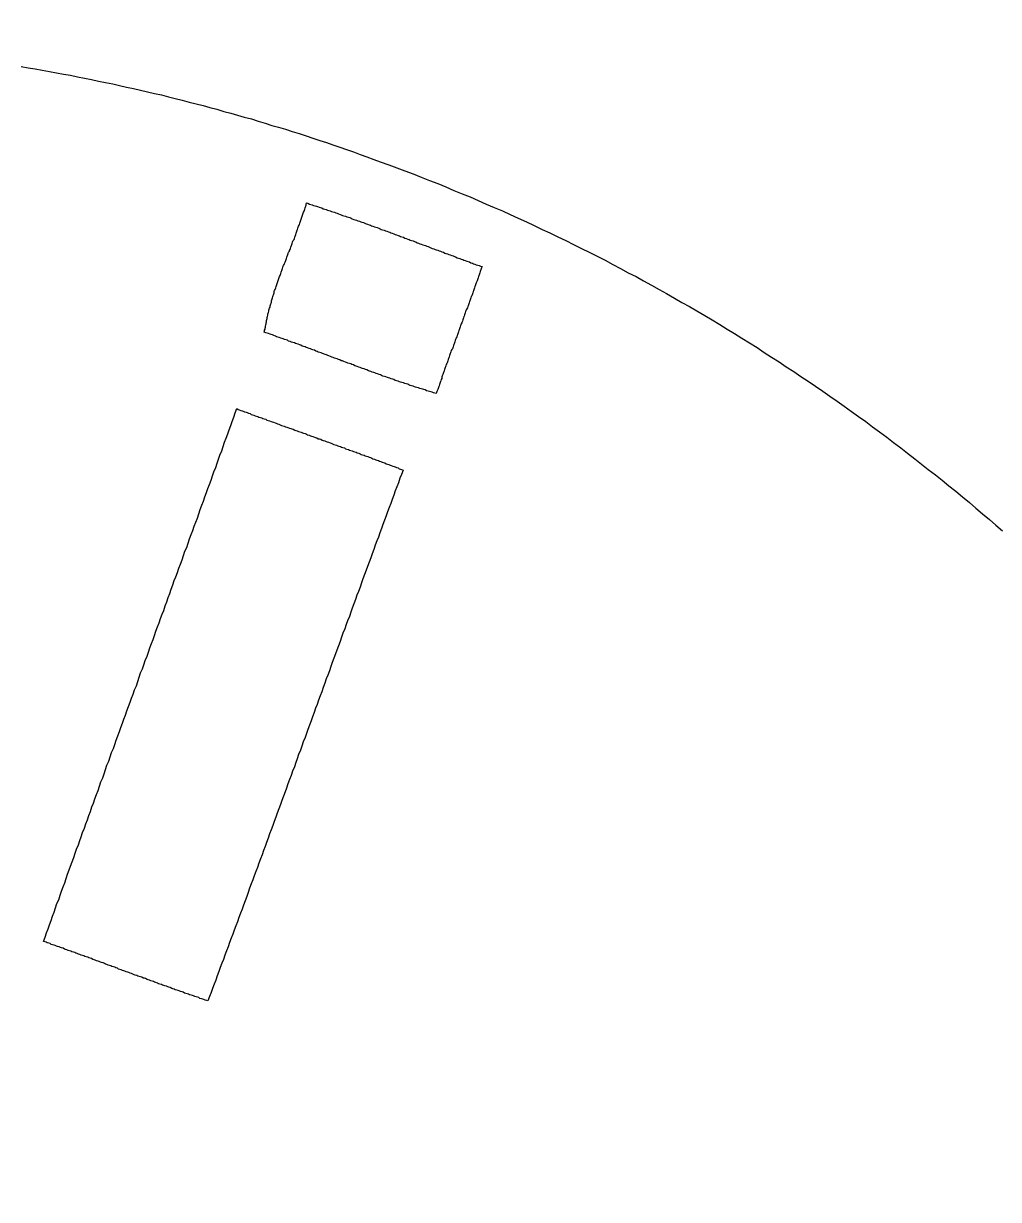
# Model space of a CAD drawing. Extents: x 0 to 712, y 0 to 505.
# Drawn here: x 196.82 to 208.7, y 450.17 to 464.49 of the extents above; entities that cross this region are included whole.
import ezdxf

# ---------------------------------------------------------------- set-up
doc = ezdxf.new("R2010")
doc.units = 0
doc.layers.add('GRAVIRANJE', color=3, linetype='CONTINUOUS')
doc.layers.add('IZREZ', color=7, linetype='CONTINUOUS')

msp = doc.modelspace()

# ---------------------------------------------------------------- linework, layer by layer
at = {"layer": 'GRAVIRANJE'}
msp.add_lwpolyline([(196.795, 463.965), (196.882, 463.951), (196.965, 463.938), (197.052, 463.921), (197.139, 463.908), (197.226, 463.89), (197.309, 463.873), (197.396, 463.86), (197.483, 463.843), (197.566, 463.825), (197.653, 463.808), (197.736, 463.79), (197.823, 463.773), (197.91, 463.755), (197.993, 463.734), (198.08, 463.716), (198.163, 463.699), (198.25, 463.677), (198.333, 463.66), (198.42, 463.638), (198.503, 463.62), (198.59, 463.599), (198.672, 463.577), (198.755, 463.555), (198.842, 463.533), (198.925, 463.511), (199.012, 463.49), (199.095, 463.468), (199.178, 463.446), (199.265, 463.42), (199.348, 463.398), (199.43, 463.376), (199.513, 463.35), (199.6, 463.329), (199.683, 463.302), (199.766, 463.276), (199.849, 463.25), (199.931, 463.228), (200.014, 463.202), (200.097, 463.176), (200.18, 463.15), (200.267, 463.124), (200.349, 463.093), (200.432, 463.067), (200.515, 463.041), (200.593, 463.011), (200.676, 462.984), (200.759, 462.954), (200.842, 462.928), (200.924, 462.897), (201.007, 462.867), (201.09, 462.836), (201.168, 462.806), (201.273, 462.771), (201.373, 462.732), (201.469, 462.697), (201.569, 462.658), (201.669, 462.619), (201.77, 462.579), (201.87, 462.54), (201.97, 462.501), (202.066, 462.457), (202.166, 462.418), (202.266, 462.379), (202.362, 462.335), (202.462, 462.292), (202.558, 462.248), (202.658, 462.209), (202.754, 462.165), (202.85, 462.118), (202.95, 462.074), (203.046, 462.03), (203.142, 461.983), (203.237, 461.939), (203.333, 461.891), (203.429, 461.848), (203.525, 461.8), (203.621, 461.752), (203.717, 461.704), (203.812, 461.656), (203.908, 461.608), (204.004, 461.556), (204.096, 461.508), (204.191, 461.455), (204.287, 461.408), (204.379, 461.355), (204.475, 461.303), (204.566, 461.251), (204.658, 461.203), (204.753, 461.146), (204.845, 461.094), (204.936, 461.042), (205.028, 460.989), (205.124, 460.933), (205.215, 460.88), (205.307, 460.824), (205.398, 460.767), (205.485, 460.715), (205.577, 460.658), (205.668, 460.602), (205.76, 460.545), (205.847, 460.484), (205.938, 460.427), (206.03, 460.371), (206.117, 460.31), (206.208, 460.253), (206.295, 460.192), (206.383, 460.136), (206.474, 460.075), (206.561, 460.014), (206.648, 459.953), (206.735, 459.892), (206.822, 459.831), (206.91, 459.765), (206.997, 459.704), (207.084, 459.643), (207.167, 459.578), (207.254, 459.517), (207.341, 459.452), (207.424, 459.386), (207.511, 459.321), (207.593, 459.256), (207.681, 459.19), (207.763, 459.125), (207.846, 459.06), (207.933, 458.994), (208.016, 458.929), (208.099, 458.859), (208.182, 458.794), (208.264, 458.724), (208.347, 458.655), (208.425, 458.589), (208.508, 458.52), (208.591, 458.45), (208.669, 458.38), (208.752, 458.31)], dxfattribs=at)
for points in [[(202.405, 461.516), (202.401, 461.503), (202.397, 461.49), (202.392, 461.482), (202.388, 461.469), (202.384, 461.455), (202.379, 461.442), (202.375, 461.429), (202.371, 461.416), (202.366, 461.408), (202.362, 461.394), (202.358, 461.381), (202.353, 461.368), (202.349, 461.355), (202.345, 461.347), (202.34, 461.333), (202.336, 461.32), (202.331, 461.307), (202.327, 461.294), (202.323, 461.286), (202.318, 461.273), (202.314, 461.259), (202.31, 461.246), (202.305, 461.233), (202.301, 461.225), (202.297, 461.212), (202.292, 461.198), (202.288, 461.185), (202.284, 461.172), (202.279, 461.164), (202.275, 461.151), (202.27, 461.137), (202.266, 461.124), (202.262, 461.111), (202.257, 461.103), (202.253, 461.09), (202.249, 461.076), (202.244, 461.063), (202.24, 461.05), (202.236, 461.042), (202.231, 461.029), (202.223, 461.016), (202.218, 461.002), (202.214, 460.989), (202.209, 460.981), (202.205, 460.968), (202.201, 460.955), (202.196, 460.941), (202.192, 460.928), (202.188, 460.92), (202.183, 460.907), (202.179, 460.894), (202.175, 460.88), (202.17, 460.867), (202.166, 460.859), (202.162, 460.846), (202.157, 460.833), (202.153, 460.819), (202.148, 460.811), (202.144, 460.798), (202.14, 460.785), (202.135, 460.772), (202.131, 460.759), (202.127, 460.75), (202.122, 460.737), (202.118, 460.724), (202.114, 460.711), (202.109, 460.698), (202.105, 460.689), (202.101, 460.676), (202.096, 460.663), (202.092, 460.65), (202.088, 460.641), (202.083, 460.628), (202.079, 460.615), (202.074, 460.602), (202.07, 460.589), (202.066, 460.58), (202.061, 460.567), (202.057, 460.554), (202.053, 460.541), (202.048, 460.528), (202.04, 460.519), (202.035, 460.506), (202.031, 460.493), (202.027, 460.48), (202.022, 460.471), (202.018, 460.458), (202.013, 460.445), (202.009, 460.432), (202.005, 460.419), (202, 460.41), (201.996, 460.397), (201.992, 460.384), (201.987, 460.371), (201.983, 460.358), (201.979, 460.349), (201.974, 460.336), (201.97, 460.323), (201.966, 460.31), (201.961, 460.301), (201.957, 460.288), (201.952, 460.275), (201.948, 460.262), (201.944, 460.249), (201.939, 460.24), (201.935, 460.227), (201.931, 460.214), (201.926, 460.201), (201.922, 460.188), (201.918, 460.179), (201.918, 460.166), (201.913, 460.153), (201.909, 460.14), (201.905, 460.131), (201.9, 460.118), (201.896, 460.105), (201.891, 460.092), (201.887, 460.079), (201.883, 460.07), (201.878, 460.057), (201.874, 460.044), (201.87, 460.031), (201.865, 460.018), (201.861, 460.009), (201.857, 459.996), (201.852, 459.983), (201.835, 459.987), (201.817, 459.992), (201.804, 460.001), (201.787, 460.005), (201.77, 460.009), (201.752, 460.014), (201.735, 460.018), (201.717, 460.027), (201.7, 460.031), (201.687, 460.035), (201.669, 460.04), (201.652, 460.044), (201.634, 460.053), (201.617, 460.057), (201.6, 460.062), (201.587, 460.066), (201.569, 460.075), (201.552, 460.079), (201.534, 460.083), (201.517, 460.088), (201.504, 460.096), (201.486, 460.101), (201.469, 460.105), (201.452, 460.114), (201.434, 460.118), (201.417, 460.123), (201.404, 460.127), (201.386, 460.136), (201.369, 460.14), (201.351, 460.144), (201.334, 460.153), (201.321, 460.157), (201.303, 460.162), (201.286, 460.17), (201.269, 460.175), (201.256, 460.179), (201.238, 460.188), (201.221, 460.192), (201.203, 460.197), (201.186, 460.205), (201.173, 460.21), (201.155, 460.214), (201.138, 460.223), (201.12, 460.227), (201.103, 460.236), (201.09, 460.24), (201.073, 460.244), (201.055, 460.253), (201.038, 460.258), (201.025, 460.262), (201.007, 460.271), (200.99, 460.275), (200.972, 460.284), (200.955, 460.288), (200.942, 460.292), (200.924, 460.301), (200.907, 460.305), (200.89, 460.314), (200.877, 460.319), (200.859, 460.323), (200.842, 460.332), (200.824, 460.336), (200.811, 460.345), (200.794, 460.349), (200.776, 460.353), (200.759, 460.362), (200.746, 460.366), (200.728, 460.375), (200.711, 460.38), (200.694, 460.384), (200.676, 460.393), (200.663, 460.397), (200.646, 460.406), (200.628, 460.41), (200.611, 460.414), (200.598, 460.423), (200.58, 460.427), (200.563, 460.436), (200.545, 460.441), (200.532, 460.449), (200.515, 460.454), (200.498, 460.458), (200.48, 460.467), (200.467, 460.471), (200.45, 460.48), (200.432, 460.484), (200.415, 460.488), (200.402, 460.497), (200.384, 460.501), (200.367, 460.51), (200.349, 460.515), (200.336, 460.519), (200.319, 460.528), (200.302, 460.532), (200.284, 460.541), (200.267, 460.545), (200.254, 460.554), (200.236, 460.558), (200.219, 460.562), (200.201, 460.571), (200.188, 460.576), (200.171, 460.584), (200.153, 460.589), (200.136, 460.593), (200.123, 460.602), (200.106, 460.606), (200.088, 460.61), (200.071, 460.619), (200.053, 460.623), (200.04, 460.632), (200.023, 460.637), (200.005, 460.641), (199.988, 460.65), (199.975, 460.654), (199.957, 460.658), (199.94, 460.667), (199.923, 460.671), (199.905, 460.676), (199.892, 460.684), (199.875, 460.689), (199.857, 460.698), (199.84, 460.702), (199.827, 460.706), (199.809, 460.715), (199.792, 460.719), (199.774, 460.724), (199.757, 460.732), (199.761, 460.745), (199.761, 460.754), (199.766, 460.767), (199.766, 460.78), (199.77, 460.793), (199.77, 460.806), (199.774, 460.819), (199.779, 460.833), (199.779, 460.846), (199.783, 460.859), (199.783, 460.872), (199.788, 460.885), (199.792, 460.898), (199.792, 460.911), (199.796, 460.924), (199.801, 460.937), (199.801, 460.95), (199.805, 460.963), (199.809, 460.972), (199.814, 460.985), (199.814, 460.998), (199.818, 461.011), (199.822, 461.024), (199.827, 461.037), (199.827, 461.05), (199.831, 461.063), (199.835, 461.076), (199.84, 461.085), (199.844, 461.098), (199.844, 461.111), (199.849, 461.124), (199.853, 461.137), (199.857, 461.151), (199.862, 461.164), (199.866, 461.177), (199.87, 461.185), (199.875, 461.198), (199.879, 461.212), (199.879, 461.225), (199.883, 461.238), (199.888, 461.251), (199.892, 461.259), (199.896, 461.273), (199.901, 461.286), (199.905, 461.299), (199.91, 461.312), (199.914, 461.325), (199.918, 461.338), (199.923, 461.347), (199.927, 461.36), (199.931, 461.373), (199.936, 461.386), (199.94, 461.399), (199.944, 461.408), (199.949, 461.421), (199.953, 461.434), (199.957, 461.447), (199.962, 461.46), (199.966, 461.473), (199.97, 461.482), (199.975, 461.495), (199.979, 461.508), (199.984, 461.521), (199.988, 461.534), (199.992, 461.543), (200.001, 461.556), (200.005, 461.569), (200.01, 461.582), (200.014, 461.595), (200.018, 461.604), (200.023, 461.617), (200.027, 461.63), (200.031, 461.643), (200.036, 461.656), (200.04, 461.665), (200.045, 461.678), (200.049, 461.691), (200.053, 461.704), (200.062, 461.717), (200.066, 461.726), (200.071, 461.739), (200.075, 461.752), (200.079, 461.765), (200.084, 461.778), (200.088, 461.787), (200.092, 461.8), (200.097, 461.813), (200.101, 461.826), (200.106, 461.839), (200.11, 461.848), (200.119, 461.861), (200.123, 461.874), (200.127, 461.887), (200.132, 461.9), (200.136, 461.908), (200.14, 461.922), (200.145, 461.935), (200.149, 461.948), (200.153, 461.961), (200.158, 461.974), (200.162, 461.983), (200.167, 461.996), (200.171, 462.009), (200.175, 462.022), (200.18, 462.035), (200.184, 462.044), (200.188, 462.057), (200.193, 462.07), (200.197, 462.083), (200.201, 462.096), (200.206, 462.109), (200.21, 462.118), (200.214, 462.131), (200.219, 462.144), (200.223, 462.157), (200.227, 462.17), (200.232, 462.179), (200.236, 462.192), (200.241, 462.205), (200.245, 462.218), (200.249, 462.231), (200.254, 462.244), (200.258, 462.257), (200.262, 462.266), (200.267, 462.279), (200.267, 462.292), (200.271, 462.305), (200.288, 462.301), (200.306, 462.292), (200.323, 462.287), (200.341, 462.283), (200.358, 462.274), (200.376, 462.27), (200.393, 462.266), (200.406, 462.261), (200.424, 462.253), (200.441, 462.248), (200.458, 462.244), (200.476, 462.235), (200.493, 462.231), (200.511, 462.226), (200.528, 462.218), (200.545, 462.213), (200.559, 462.209), (200.576, 462.2), (200.593, 462.196), (200.611, 462.192), (200.628, 462.183), (200.646, 462.179), (200.663, 462.174), (200.681, 462.165), (200.694, 462.161), (200.711, 462.152), (200.728, 462.148), (200.746, 462.144), (200.763, 462.135), (200.781, 462.131), (200.798, 462.126), (200.816, 462.118), (200.829, 462.113), (200.846, 462.105), (200.863, 462.1), (200.881, 462.096), (200.898, 462.087), (200.916, 462.083), (200.933, 462.074), (200.946, 462.07), (200.964, 462.065), (200.981, 462.057), (200.999, 462.052), (201.016, 462.048), (201.033, 462.039), (201.051, 462.035), (201.064, 462.026), (201.081, 462.022), (201.099, 462.013), (201.116, 462.009), (201.134, 462.004), (201.151, 461.996), (201.168, 461.991), (201.181, 461.983), (201.199, 461.978), (201.216, 461.974), (201.234, 461.965), (201.251, 461.961), (201.269, 461.952), (201.286, 461.948), (201.299, 461.939), (201.316, 461.935), (201.334, 461.93), (201.351, 461.922), (201.369, 461.917), (201.386, 461.908), (201.404, 461.904), (201.417, 461.895), (201.434, 461.891), (201.452, 461.887), (201.469, 461.878), (201.486, 461.874), (201.504, 461.865), (201.521, 461.861), (201.534, 461.852), (201.552, 461.848), (201.569, 461.843), (201.587, 461.834), (201.604, 461.83), (201.621, 461.821), (201.634, 461.817), (201.652, 461.808), (201.669, 461.804), (201.687, 461.795), (201.704, 461.791), (201.722, 461.787), (201.739, 461.778), (201.752, 461.773), (201.77, 461.765), (201.787, 461.76), (201.804, 461.752), (201.822, 461.747), (201.839, 461.739), (201.852, 461.734), (201.87, 461.73), (201.887, 461.721), (201.905, 461.717), (201.922, 461.708), (201.939, 461.704), (201.957, 461.695), (201.97, 461.691), (201.987, 461.686), (202.005, 461.678), (202.022, 461.673), (202.04, 461.665), (202.057, 461.66), (202.074, 461.651), (202.088, 461.647), (202.105, 461.638), (202.122, 461.634), (202.14, 461.63), (202.157, 461.621), (202.175, 461.617), (202.188, 461.608), (202.205, 461.604), (202.223, 461.595), (202.24, 461.59), (202.257, 461.586), (202.275, 461.577), (202.292, 461.573), (202.305, 461.564), (202.323, 461.56), (202.34, 461.551), (202.358, 461.547), (202.375, 461.543), (202.392, 461.534), (202.41, 461.53)], [(201.43, 458.999), (201.408, 458.951), (201.391, 458.898), (201.373, 458.846), (201.351, 458.798), (201.334, 458.746), (201.316, 458.694), (201.299, 458.646), (201.277, 458.594), (201.26, 458.541), (201.242, 458.493), (201.221, 458.441), (201.203, 458.389), (201.186, 458.341), (201.164, 458.289), (201.147, 458.236), (201.129, 458.188), (201.107, 458.136), (201.09, 458.084), (201.073, 458.032), (201.055, 457.984), (201.033, 457.931), (201.016, 457.879), (200.999, 457.831), (200.977, 457.779), (200.959, 457.727), (200.942, 457.679), (200.924, 457.627), (200.903, 457.574), (200.885, 457.526), (200.868, 457.474), (200.846, 457.422), (200.829, 457.37), (200.811, 457.322), (200.794, 457.269), (200.772, 457.217), (200.755, 457.169), (200.737, 457.117), (200.715, 457.065), (200.698, 457.017), (200.681, 456.964), (200.663, 456.912), (200.641, 456.86), (200.624, 456.812), (200.606, 456.76), (200.585, 456.707), (200.567, 456.66), (200.55, 456.607), (200.532, 456.555), (200.511, 456.507), (200.493, 456.455), (200.476, 456.403), (200.458, 456.35), (200.437, 456.302), (200.419, 456.25), (200.402, 456.198), (200.38, 456.15), (200.363, 456.098), (200.345, 456.045), (200.328, 455.997), (200.306, 455.945), (200.288, 455.893), (200.271, 455.841), (200.254, 455.793), (200.232, 455.74), (200.214, 455.688), (200.197, 455.64), (200.175, 455.588), (200.158, 455.536), (200.14, 455.488), (200.123, 455.435), (200.101, 455.383), (200.084, 455.331), (200.066, 455.283), (200.045, 455.231), (200.027, 455.178), (200.01, 455.131), (199.992, 455.078), (199.97, 455.026), (199.953, 454.978), (199.936, 454.926), (199.914, 454.874), (199.896, 454.826), (199.879, 454.773), (199.862, 454.721), (199.84, 454.669), (199.822, 454.621), (199.805, 454.569), (199.783, 454.516), (199.766, 454.468), (199.748, 454.416), (199.731, 454.364), (199.709, 454.316), (199.692, 454.264), (199.674, 454.211), (199.653, 454.164), (199.635, 454.111), (199.618, 454.059), (199.596, 454.011), (199.578, 453.959), (199.561, 453.907), (199.544, 453.859), (199.522, 453.806), (199.504, 453.754), (199.487, 453.702), (199.465, 453.654), (199.448, 453.602), (199.43, 453.549), (199.409, 453.501), (199.391, 453.449), (199.374, 453.397), (199.352, 453.349), (199.335, 453.297), (199.317, 453.244), (199.295, 453.196), (199.278, 453.144), (199.26, 453.092), (199.239, 453.044), (199.221, 452.992), (199.204, 452.944), (199.182, 452.892), (199.165, 452.839), (199.147, 452.791), (199.125, 452.739), (199.108, 452.687), (199.091, 452.639), (199.069, 452.587), (199.056, 452.591), (199.038, 452.595), (199.021, 452.604), (199.008, 452.608), (198.99, 452.613), (198.973, 452.617), (198.96, 452.626), (198.942, 452.63), (198.925, 452.635), (198.912, 452.639), (198.895, 452.648), (198.881, 452.652), (198.864, 452.656), (198.847, 452.661), (198.834, 452.669), (198.816, 452.674), (198.799, 452.678), (198.786, 452.682), (198.768, 452.691), (198.755, 452.696), (198.738, 452.7), (198.72, 452.709), (198.707, 452.713), (198.69, 452.717), (198.672, 452.722), (198.659, 452.73), (198.642, 452.735), (198.629, 452.739), (198.611, 452.748), (198.594, 452.752), (198.581, 452.757), (198.564, 452.765), (198.546, 452.77), (198.533, 452.774), (198.516, 452.778), (198.503, 452.787), (198.485, 452.791), (198.468, 452.796), (198.455, 452.804), (198.437, 452.809), (198.42, 452.813), (198.407, 452.822), (198.389, 452.826), (198.376, 452.831), (198.359, 452.839), (198.341, 452.844), (198.328, 452.848), (198.311, 452.857), (198.298, 452.861), (198.28, 452.865), (198.263, 452.874), (198.25, 452.878), (198.232, 452.883), (198.215, 452.887), (198.202, 452.896), (198.185, 452.9), (198.171, 452.905), (198.154, 452.913), (198.137, 452.918), (198.124, 452.922), (198.106, 452.931), (198.093, 452.935), (198.076, 452.939), (198.058, 452.948), (198.045, 452.953), (198.028, 452.957), (198.015, 452.966), (197.997, 452.97), (197.98, 452.974), (197.967, 452.983), (197.949, 452.987), (197.936, 452.996), (197.919, 453), (197.901, 453.005), (197.888, 453.014), (197.871, 453.018), (197.853, 453.022), (197.84, 453.031), (197.823, 453.035), (197.81, 453.04), (197.792, 453.048), (197.775, 453.053), (197.762, 453.057), (197.745, 453.066), (197.732, 453.07), (197.714, 453.075), (197.697, 453.083), (197.684, 453.088), (197.666, 453.092), (197.653, 453.101), (197.636, 453.105), (197.618, 453.109), (197.605, 453.118), (197.588, 453.122), (197.57, 453.127), (197.557, 453.136), (197.54, 453.14), (197.527, 453.144), (197.509, 453.153), (197.492, 453.157), (197.479, 453.162), (197.461, 453.166), (197.448, 453.175), (197.431, 453.179), (197.414, 453.183), (197.4, 453.192), (197.383, 453.196), (197.366, 453.201), (197.353, 453.21), (197.335, 453.214), (197.322, 453.218), (197.305, 453.227), (197.287, 453.231), (197.274, 453.236), (197.257, 453.244), (197.239, 453.249), (197.226, 453.253), (197.209, 453.262), (197.196, 453.266), (197.178, 453.271), (197.161, 453.275), (197.148, 453.284), (197.13, 453.288), (197.113, 453.292), (197.1, 453.301), (197.082, 453.305), (197.065, 453.31), (197.087, 453.362), (197.104, 453.414), (197.122, 453.462), (197.139, 453.514), (197.161, 453.567), (197.178, 453.619), (197.196, 453.667), (197.213, 453.719), (197.231, 453.771), (197.252, 453.819), (197.27, 453.872), (197.287, 453.924), (197.305, 453.976), (197.326, 454.024), (197.344, 454.076), (197.361, 454.129), (197.379, 454.181), (197.396, 454.229), (197.418, 454.281), (197.435, 454.333), (197.453, 454.386), (197.47, 454.434), (197.492, 454.486), (197.509, 454.538), (197.527, 454.586), (197.544, 454.638), (197.566, 454.691), (197.583, 454.743), (197.601, 454.791), (197.618, 454.843), (197.64, 454.895), (197.657, 454.948), (197.675, 454.996), (197.692, 455.048), (197.714, 455.1), (197.732, 455.148), (197.749, 455.2), (197.766, 455.253), (197.788, 455.305), (197.806, 455.353), (197.823, 455.405), (197.84, 455.457), (197.862, 455.505), (197.88, 455.557), (197.897, 455.61), (197.919, 455.662), (197.936, 455.71), (197.954, 455.762), (197.971, 455.814), (197.993, 455.867), (198.01, 455.915), (198.028, 455.967), (198.045, 456.019), (198.067, 456.067), (198.084, 456.119), (198.102, 456.172), (198.124, 456.224), (198.141, 456.272), (198.158, 456.324), (198.176, 456.376), (198.198, 456.424), (198.215, 456.477), (198.232, 456.529), (198.25, 456.581), (198.272, 456.629), (198.289, 456.681), (198.306, 456.734), (198.328, 456.786), (198.346, 456.834), (198.363, 456.886), (198.381, 456.938), (198.402, 456.986), (198.42, 457.038), (198.437, 457.091), (198.455, 457.143), (198.476, 457.191), (198.494, 457.243), (198.511, 457.295), (198.533, 457.343), (198.55, 457.396), (198.568, 457.448), (198.585, 457.5), (198.607, 457.548), (198.624, 457.6), (198.642, 457.653), (198.659, 457.705), (198.681, 457.753), (198.699, 457.805), (198.716, 457.857), (198.738, 457.905), (198.755, 457.958), (198.773, 458.01), (198.79, 458.062), (198.812, 458.11), (198.829, 458.162), (198.847, 458.215), (198.864, 458.267), (198.886, 458.315), (198.903, 458.367), (198.921, 458.419), (198.942, 458.467), (198.96, 458.52), (198.977, 458.572), (198.995, 458.624), (199.017, 458.672), (199.034, 458.724), (199.051, 458.777), (199.069, 458.829), (199.091, 458.877), (199.108, 458.929), (199.125, 458.981), (199.143, 459.029), (199.165, 459.081), (199.182, 459.134), (199.199, 459.186), (199.217, 459.234), (199.239, 459.286), (199.256, 459.338), (199.274, 459.391), (199.291, 459.439), (199.313, 459.491), (199.33, 459.543), (199.348, 459.595), (199.365, 459.643), (199.387, 459.696), (199.404, 459.748), (199.422, 459.8), (199.439, 459.791), (199.452, 459.787), (199.47, 459.778), (199.487, 459.774), (199.5, 459.77), (199.517, 459.761), (199.535, 459.757), (199.548, 459.752), (199.565, 459.744), (199.583, 459.739), (199.596, 459.73), (199.613, 459.726), (199.631, 459.722), (199.644, 459.713), (199.661, 459.709), (199.679, 459.704), (199.692, 459.696), (199.709, 459.691), (199.727, 459.687), (199.74, 459.678), (199.757, 459.674), (199.774, 459.67), (199.788, 459.661), (199.805, 459.656), (199.822, 459.652), (199.84, 459.643), (199.853, 459.639), (199.87, 459.635), (199.888, 459.626), (199.901, 459.622), (199.918, 459.613), (199.936, 459.609), (199.949, 459.604), (199.966, 459.595), (199.984, 459.591), (199.997, 459.587), (200.014, 459.578), (200.031, 459.574), (200.045, 459.569), (200.062, 459.561), (200.079, 459.556), (200.092, 459.552), (200.11, 459.548), (200.127, 459.539), (200.14, 459.534), (200.158, 459.53), (200.175, 459.521), (200.188, 459.517), (200.206, 459.513), (200.223, 459.504), (200.236, 459.5), (200.254, 459.495), (200.271, 459.487), (200.284, 459.482), (200.302, 459.478), (200.319, 459.469), (200.332, 459.465), (200.349, 459.46), (200.367, 459.452), (200.38, 459.447), (200.397, 459.443), (200.415, 459.434), (200.428, 459.43), (200.445, 459.426), (200.463, 459.417), (200.476, 459.412), (200.493, 459.408), (200.511, 459.399), (200.524, 459.395), (200.541, 459.391), (200.559, 459.382), (200.572, 459.378), (200.589, 459.373), (200.606, 459.365), (200.62, 459.36), (200.637, 459.356), (200.654, 459.347), (200.667, 459.343), (200.685, 459.338), (200.698, 459.33), (200.715, 459.325), (200.733, 459.321), (200.746, 459.312), (200.763, 459.308), (200.781, 459.304), (200.794, 459.295), (200.811, 459.291), (200.829, 459.286), (200.842, 459.277), (200.859, 459.273), (200.877, 459.269), (200.89, 459.26), (200.907, 459.256), (200.924, 459.251), (200.938, 459.243), (200.955, 459.238), (200.972, 459.234), (200.985, 459.225), (201.003, 459.221), (201.02, 459.216), (201.033, 459.208), (201.051, 459.203), (201.068, 459.195), (201.081, 459.19), (201.099, 459.186), (201.116, 459.177), (201.129, 459.173), (201.147, 459.169), (201.16, 459.16), (201.177, 459.155), (201.195, 459.147), (201.208, 459.142), (201.225, 459.138), (201.242, 459.129), (201.256, 459.125), (201.273, 459.121), (201.29, 459.112), (201.303, 459.108), (201.321, 459.099), (201.338, 459.095), (201.351, 459.09), (201.369, 459.081), (201.386, 459.077), (201.399, 459.068), (201.417, 459.064), (201.43, 459.06), (201.447, 459.051)]]:
    msp.add_lwpolyline(points, close=True, dxfattribs=at)
at = {"layer": 'IZREZ'}
msp.add_open_spline([(354.524, 83.816), (356.554, 83.899), (358.583, 83.983), (360.613, 84.066), (360.613, 87.417), (360.613, 90.767), (360.613, 94.117), (358.583, 94.201), (356.554, 94.284), (354.524, 94.368), (354.524, 100.326), (354.524, 106.284), (354.524, 112.241), (354.524, 112.385), (354.524, 112.529), (354.524, 112.673), (352.184, 112.673), (349.845, 112.673), (347.505, 112.673), (347.505, 112.23), (347.505, 111.786), (347.505, 111.342), (346.772, 111.342), (346.039, 111.342), (345.305, 111.342), (345.305, 111.809), (345.305, 112.275), (345.305, 112.742), (344.824, 112.742), (344.343, 112.742), (343.862, 112.742), (343.862, 113.667), (343.862, 114.591), (343.862, 115.516), (344.343, 115.516), (344.824, 115.516), (345.305, 115.516), (345.305, 115.983), (345.305, 116.45), (345.305, 116.916), (346.039, 116.916), (346.772, 116.916), (347.505, 116.916), (347.505, 116.45), (347.505, 115.983), (347.505, 115.516), (349.845, 115.516), (352.184, 115.516), (354.524, 115.516), (354.524, 115.683), (354.524, 115.85), (354.524, 116.017), (354.524, 121.947), (354.524, 127.877), (354.524, 133.807), (356.554, 133.891), (358.583, 133.974), (360.613, 134.057), (360.613, 137.411), (360.613, 140.764), (360.613, 144.118), (358.583, 144.201), (356.554, 144.285), (354.524, 144.368), (354.524, 168.091), (354.524, 191.814), (354.524, 215.538), (356.554, 215.621), (358.583, 215.704), (360.613, 215.788), (360.613, 219.133), (360.613, 222.479), (360.613, 225.824), (358.583, 225.908), (356.554, 225.991), (354.524, 226.074), (354.524, 232.013), (354.524, 237.951), (354.524, 243.89), (354.524, 244.056), (354.524, 244.223), (354.524, 244.389), (352.184, 244.389), (349.845, 244.389), (347.505, 244.389), (347.505, 243.923), (347.505, 243.456), (347.505, 242.99), (346.772, 242.99), (346.039, 242.99), (345.305, 242.99), (345.305, 243.456), (345.305, 243.923), (345.305, 244.389), (344.824, 244.389), (344.343, 244.389), (343.862, 244.389), (343.862, 245.345), (343.862, 246.3), (343.862, 247.255), (344.343, 247.255), (344.824, 247.255), (345.305, 247.255), (345.305, 247.722), (345.305, 248.188), (345.305, 248.655), (346.039, 248.655), (346.772, 248.655), (347.505, 248.655), (347.505, 248.188), (347.505, 247.722), (347.505, 247.255), (349.845, 247.255), (352.184, 247.255), (354.524, 247.255), (354.524, 247.422), (354.524, 247.589), (354.524, 247.756), (354.524, 253.685), (354.524, 259.614), (354.524, 265.544), (356.554, 265.627), (358.583, 265.71), (360.613, 265.794), (360.613, 269.143), (360.613, 272.491), (360.613, 275.84), (358.583, 275.924), (356.554, 276.007), (354.524, 276.091), (354.524, 300.63), (354.524, 325.169), (354.524, 349.709), (356.554, 349.792), (358.583, 349.876), (360.613, 349.959), (360.613, 353.32), (360.613, 356.682), (360.613, 360.043), (358.583, 360.126), (356.554, 360.21), (354.524, 360.293), (354.524, 366.214), (354.524, 372.135), (354.524, 378.057), (354.524, 378.223), (354.524, 378.389), (354.524, 378.556), (352.184, 378.556), (349.845, 378.556), (347.505, 378.556), (347.505, 378.089), (347.505, 377.623), (347.505, 377.156), (346.772, 377.156), (346.039, 377.156), (345.305, 377.156), (345.305, 377.623), (345.305, 378.089), (345.305, 378.556), (344.824, 378.556), (344.343, 378.556), (343.862, 378.556), (343.862, 379.51), (343.862, 380.464), (343.862, 381.419), (344.343, 381.419), (344.824, 381.419), (345.305, 381.419), (345.305, 381.885), (345.305, 382.352), (345.305, 382.819), (346.039, 382.819), (346.772, 382.819), (347.505, 382.819), (347.505, 382.352), (347.505, 381.885), (347.505, 381.419), (349.845, 381.419), (352.184, 381.419), (354.524, 381.419), (354.524, 381.585), (354.524, 381.752), (354.524, 381.919), (354.524, 387.854), (354.524, 393.789), (354.524, 399.725), (356.554, 399.808), (358.583, 399.891), (360.613, 399.975), (360.613, 403.32), (360.613, 406.666), (360.613, 410.012), (358.583, 410.095), (356.554, 410.178), (354.524, 410.262), (354.524, 437.628), (354.524, 464.995), (354.524, 492.362), (346.903, 492.362), (339.282, 492.362), (331.661, 492.362), (329.716, 492.362), (327.1, 493.578), (325.849, 495.065), (324.561, 496.596), (323.273, 498.128), (321.986, 499.659), (320.735, 501.145), (318.119, 502.362), (316.173, 502.362), (232.924, 502.362), (149.674, 502.362), (66.425, 502.362), (64.479, 502.362), (61.864, 501.145), (60.613, 499.659), (59.325, 498.128), (58.038, 496.596), (56.75, 495.065), (55.498, 493.578), (52.882, 492.362), (50.937, 492.362), (43.371, 492.362), (35.804, 492.362), (28.238, 492.362), (28.238, 469.028), (28.238, 445.695), (28.238, 422.362), (28.238, 418.328), (28.238, 414.295), (28.238, 410.262), (26.208, 410.178), (24.178, 410.095), (22.148, 410.012), (22.148, 406.666), (22.148, 403.32), (22.148, 399.975), (24.178, 399.891), (26.208, 399.808), (28.238, 399.725), (28.238, 393.789), (28.238, 387.854), (28.238, 381.919), (28.238, 381.752), (28.238, 381.585), (28.238, 381.419), (30.577, 381.419), (32.916, 381.419), (35.256, 381.419), (35.256, 381.885), (35.256, 382.352), (35.256, 382.819), (35.989, 382.819), (36.723, 382.819), (37.456, 382.819), (37.456, 382.352), (37.456, 381.885), (37.456, 381.419), (37.937, 381.419), (38.418, 381.419), (38.899, 381.419), (38.899, 380.464), (38.899, 379.51), (38.899, 378.556), (38.418, 378.556), (37.937, 378.556), (37.456, 378.556), (37.456, 378.089), (37.456, 377.623), (37.456, 377.156), (36.723, 377.156), (35.989, 377.156), (35.256, 377.156), (35.256, 377.623), (35.256, 378.089), (35.256, 378.556), (32.916, 378.556), (30.577, 378.556), (28.238, 378.556), (28.238, 378.389), (28.238, 378.223), (28.238, 378.057), (28.238, 372.135), (28.238, 366.214), (28.238, 360.293), (26.208, 360.21), (24.178, 360.126), (22.148, 360.043), (22.148, 356.682), (22.148, 353.32), (22.148, 349.959), (24.178, 349.876), (26.208, 349.792), (28.238, 349.709), (28.238, 325.169), (28.238, 300.63), (28.238, 276.091), (26.208, 276.007), (24.178, 275.924), (22.148, 275.84), (22.148, 272.491), (22.148, 269.143), (22.148, 265.794), (24.178, 265.71), (26.208, 265.627), (28.238, 265.544), (28.238, 259.614), (28.238, 253.685), (28.238, 247.756), (28.238, 247.589), (28.238, 247.422), (28.238, 247.255), (30.577, 247.255), (32.916, 247.255), (35.256, 247.255), (35.256, 247.722), (35.256, 248.188), (35.256, 248.655), (35.989, 248.655), (36.723, 248.655), (37.456, 248.655), (37.456, 248.188), (37.456, 247.722), (37.456, 247.255), (37.937, 247.255), (38.418, 247.255), (38.899, 247.255), (38.899, 246.3), (38.899, 245.345), (38.899, 244.389), (38.418, 244.389), (37.937, 244.389), (37.456, 244.389), (37.456, 243.923), (37.456, 243.456), (37.456, 242.99), (36.723, 242.99), (35.989, 242.99), (35.256, 242.99), (35.256, 243.456), (35.256, 243.923), (35.256, 244.389), (32.916, 244.389), (30.577, 244.389), (28.238, 244.389), (28.238, 244.223), (28.238, 244.056), (28.238, 243.89), (28.238, 237.951), (28.238, 232.013), (28.238, 226.074), (26.208, 225.991), (24.178, 225.908), (22.148, 225.824), (22.148, 222.479), (22.148, 219.133), (22.148, 215.787), (24.178, 215.704), (26.208, 215.621), (28.238, 215.537), (28.238, 191.814), (28.238, 168.091), (28.238, 144.368), (26.208, 144.285), (24.178, 144.201), (22.148, 144.118), (22.148, 140.765), (22.148, 137.411), (22.148, 134.058), (24.178, 133.974), (26.208, 133.891), (28.238, 133.807), (28.238, 127.877), (28.238, 121.947), (28.238, 116.017), (28.238, 115.85), (28.238, 115.683), (28.238, 115.517), (30.577, 115.517), (32.916, 115.517), (35.256, 115.517), (35.256, 115.983), (35.256, 116.45), (35.256, 116.917), (35.989, 116.917), (36.723, 116.917), (37.456, 116.917), (37.456, 116.45), (37.456, 115.983), (37.456, 115.517), (37.937, 115.517), (38.418, 115.517), (38.899, 115.517), (38.899, 114.592), (38.899, 113.667), (38.899, 112.742), (38.418, 112.742), (37.937, 112.742), (37.456, 112.742), (37.456, 112.275), (37.456, 111.809), (37.456, 111.342), (36.723, 111.342), (35.989, 111.342), (35.256, 111.342), (35.256, 111.786), (35.256, 112.23), (35.256, 112.674), (32.916, 112.674), (30.577, 112.674), (28.238, 112.674), (28.238, 112.53), (28.238, 112.386), (28.238, 112.242), (28.238, 106.284), (28.238, 100.326), (28.238, 94.368), (26.208, 94.284), (24.178, 94.201), (22.148, 94.117), (22.148, 90.767), (22.148, 87.417), (22.148, 84.066), (24.178, 83.983), (26.208, 83.899), (28.238, 83.816), (28.238, 70.649), (28.238, 57.481), (28.238, 44.314), (28.238, 42.666), (28.238, 41.018), (28.238, 39.37)], degree=3, knots=[0, 0, 0, 0, 1, 1, 1, 2, 2, 2, 3, 3, 3, 4, 4, 4, 5, 5, 5, 6, 6, 6, 7, 7, 7, 8, 8, 8, 9, 9, 9, 10, 10, 10, 11, 11, 11, 12, 12, 12, 13, 13, 13, 14, 14, 14, 15, 15, 15, 16, 16, 16, 17, 17, 17, 18, 18, 18, 19, 19, 19, 20, 20, 20, 21, 21, 21, 22, 22, 22, 23, 23, 23, 24, 24, 24, 25, 25, 25, 26, 26, 26, 27, 27, 27, 28, 28, 28, 29, 29, 29, 30, 30, 30, 31, 31, 31, 32, 32, 32, 33, 33, 33, 34, 34, 34, 35, 35, 35, 36, 36, 36, 37, 37, 37, 38, 38, 38, 39, 39, 39, 40, 40, 40, 41, 41, 41, 42, 42, 42, 43, 43, 43, 44, 44, 44, 45, 45, 45, 46, 46, 46, 47, 47, 47, 48, 48, 48, 49, 49, 49, 50, 50, 50, 51, 51, 51, 52, 52, 52, 53, 53, 53, 54, 54, 54, 55, 55, 55, 56, 56, 56, 57, 57, 57, 58, 58, 58, 59, 59, 59, 60, 60, 60, 61, 61, 61, 62, 62, 62, 63, 63, 63, 64, 64, 64, 65, 65, 65, 66, 66, 66, 67, 67, 67, 68, 68, 68, 69, 69, 69, 70, 70, 70, 71, 71, 71, 72, 72, 72, 73, 73, 73, 74, 74, 74, 75, 75, 75, 76, 76, 76, 77, 77, 77, 78, 78, 78, 79, 79, 79, 80, 80, 80, 81, 81, 81, 82, 82, 82, 83, 83, 83, 84, 84, 84, 85, 85, 85, 86, 86, 86, 87, 87, 87, 88, 88, 88, 89, 89, 89, 90, 90, 90, 91, 91, 91, 92, 92, 92, 93, 93, 93, 94, 94, 94, 95, 95, 95, 96, 96, 96, 97, 97, 97, 98, 98, 98, 99, 99, 99, 100, 100, 100, 101, 101, 101, 102, 102, 102, 103, 103, 103, 104, 104, 104, 105, 105, 105, 106, 106, 106, 107, 107, 107, 108, 108, 108, 109, 109, 109, 110, 110, 110, 111, 111, 111, 112, 112, 112, 113, 113, 113, 114, 114, 114, 115, 115, 115, 116, 116, 116, 117, 117, 117, 118, 118, 118, 119, 119, 119, 120, 120, 120, 121, 121, 121, 122, 122, 122, 123, 123, 123, 124, 124, 124, 125, 125, 125, 126, 126, 126, 127, 127, 127, 128, 128, 128, 129, 129, 129, 130, 130, 130, 131, 131, 131, 132, 132, 132, 133, 133, 133, 134, 134, 134, 135, 135, 135, 136, 136, 136, 137, 137, 137, 138, 138, 138, 139, 139, 139, 140, 140, 140, 141, 141, 141, 142, 142, 142, 143, 143, 143, 143.247224, 143.247224, 143.247224, 143.247224], dxfattribs=at)

doc.saveas('drawing.dxf')
